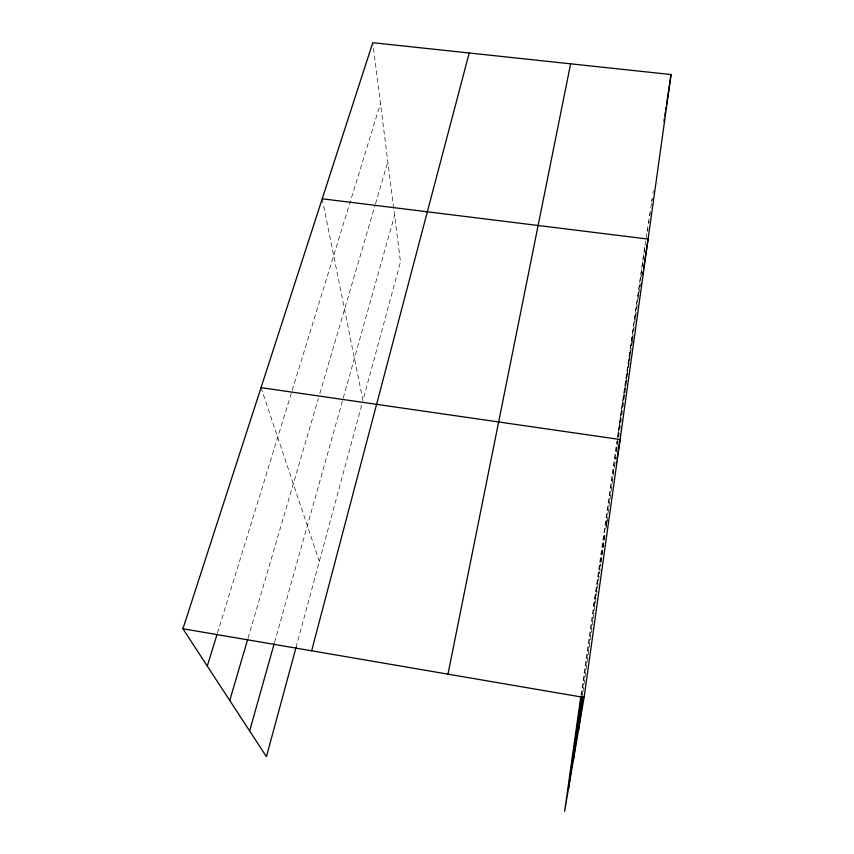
<?xml version="1.0" encoding="UTF-8"?>
<svg xmlns="http://www.w3.org/2000/svg" width="854" height="854" viewBox="0 0 854 854"><rect width="100%" height="100%" fill="white"/><g stroke="black" fill="none" stroke-linecap="round" stroke-linejoin="round"><path stroke-width="0.64" stroke-dasharray="4.27 3.2" d="M582.396 695.594L582.77 692.957M582.962 691.633L600.949 563.608M601.131 562.284L605.208 533.248M606.692 522.733L605.764 529.299L606.436 525.37M606.874 521.42L607.792 514.855M607.984 513.542L609.82 500.401M610.012 499.088L610.93 492.523M611.112 491.21L612.04 484.645M612.222 483.332L613.151 476.767M613.332 475.454L614.805 464.95M615.542 459.687L615.915 457.061M616.652 451.809L617.389 446.557M617.57 445.244L618.499 438.678M618.68 437.365L620.527 424.235M620.709 422.911L621.637 416.346M621.819 415.033L622.737 408.468M622.929 407.155L623.847 400.59M624.028 399.277L624.776 394.025M624.957 392.712L625.875 386.147M626.067 384.834L626.985 378.258M627.167 376.945L627.722 373.006M628.459 367.754L629.195 362.502M629.387 361.189L630.124 355.937M630.305 354.623L630.86 350.684M631.597 345.432L632.334 340.191M632.515 338.878L633.444 332.323M633.625 331.01L634.18 327.082M634.917 321.841L635.461 317.901M635.654 316.599L636.572 310.045M636.753 308.732L637.308 304.793M638.045 299.551L638.781 294.31M638.963 292.997L639.518 289.068M641.173 277.272L641.546 274.646M647.62 231.391L647.983 228.776M648.72 223.524L649.093 220.908M649.83 215.667L650.193 213.041M651.858 201.245L652.221 198.619M580.998 695.348L616.876 441.144M581.649 695.327L644.866 246.486L617.431 437.195L631.234 348.058M645.058 245.194L649.403 216.692M649.606 215.4L650.588 208.92M650.791 207.629L651.581 202.451M651.773 201.149L652.168 198.566M652.958 193.378L653.363 190.741M631.629 345.475L632.024 342.892M632.227 341.6L633.027 336.444M593.647 605.753L605.187 533.216M606.65 524.057L607.482 518.816M296.028 647.46L362.235 403.067M274.54 642.421L342.924 399.17M343.276 397.889L394.601 215.336M248.076 638.034L318.371 398.519M319.866 393.427L375.152 205.077M375.525 203.796L387.833 161.833M217.46 633.038L291.801 391.58M292.196 390.31L380.468 103.547M261.036 387.652L319.343 561.377M322.214 198.79L362.939 400.494L400.483 261.9L372.952 44.024"/><path stroke-width="1.28" d="M573.13 761.587L582.214 696.917M578.371 730.928L583.165 696.704M580.816 696.661L564.633 811.3L584.083 697.462L671.073 74.544L372.782 42.7L182.927 628.757L266.437 756.655L296.028 647.46M568.508 788.616L581.467 696.64M663.974 121.119L664.369 118.525M664.764 115.941L665.351 112.066M665.746 109.472L666.141 106.889M666.536 104.295L671.073 74.544M640.831 286.015L641.237 283.411M642.646 274.283L643.051 271.679M643.457 269.074L648.09 239.099L322.214 198.79M616.193 464.085L616.609 461.491M617.015 458.908L620.111 439.511L261.036 387.652M447.966 674.158L570.611 63.815M311.625 650.801L469.209 52.991M249.656 730.949L274.177 643.702M229.747 700.461L247.703 639.304M207.287 666.077L217.076 634.308M182.927 628.757L584.083 697.462"/></g></svg>
